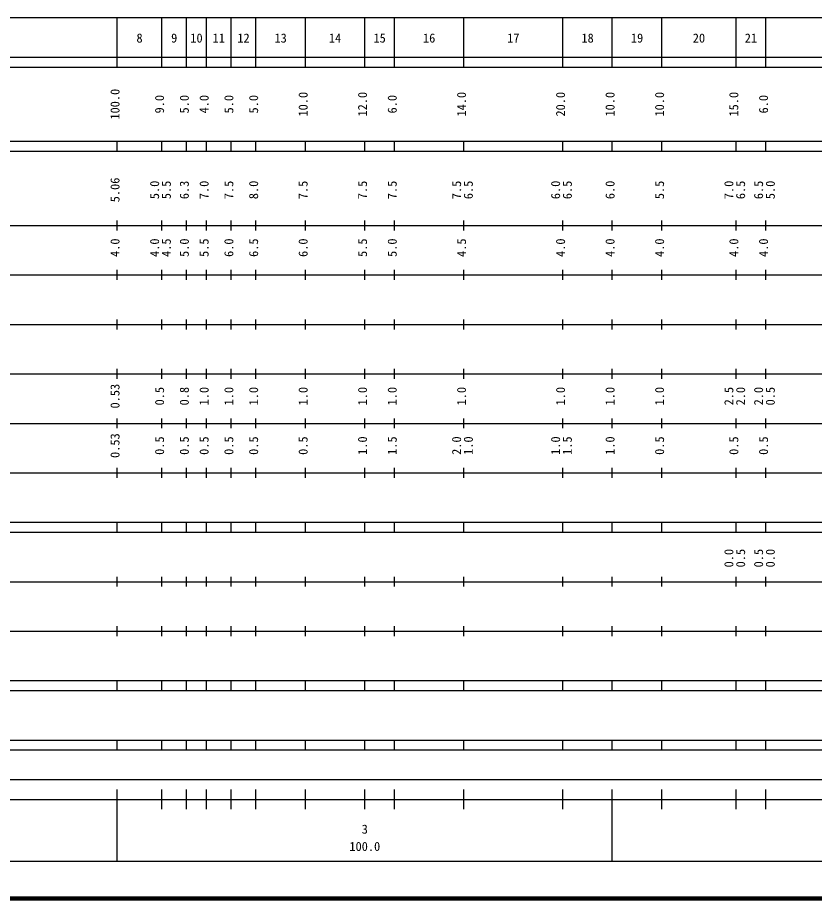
# Model space of a CAD drawing. Units: millimetres on the paper, enlarged 1000 times. Extents: x 40000 to 680000, y 20000 to 380000.
# Drawn here: x 247872 to 408815, y 20000 to 198000 of the extents above; entities that cross this region are included whole.
import ezdxf
from ezdxf.enums import TextEntityAlignment as Align

# ---------------------------------------------------------------- set-up
doc = ezdxf.new("R2010")
doc.units = ezdxf.units.MM
doc.header["$LTSCALE"] = 1000
doc.layers.add('M-TTL', color=2, linetype='Continuous', lineweight=140)
doc.layers.add('M-TTL-BAND', color=7, linetype='Continuous', lineweight=25)
doc.styles.add('ＭＳ ゴシック', font='')
doc.styles.get('ＭＳ ゴシック').set_extended_font_data('MS Gothic')

msp = doc.modelspace()

# ---------------------------------------------------------------- linework, layer by layer
at = {"layer": 'M-TTL'}
msp.add_line((40000, 20000), (680000, 20000), dxfattribs=at)
at = {"layer": 'M-TTL-BAND'}
for p, q in [((68000, 198000), (579000, 198000)), ((268000, 188000), (268000, 198000)), ((277000, 188000), (277000, 198000)), ((282000, 188000), (282000, 198000)), ((286000, 188000), (286000, 198000)), ((291000, 188000), (291000, 198000)), ((296000, 188000), (296000, 198000)), ((306000, 188000), (306000, 198000)), ((318000, 188000), (318000, 198000)), ((324000, 188000), (324000, 198000)), ((338000, 188000), (338000, 198000)), ((358000, 188000), (358000, 198000)), ((368000, 188000), (368000, 198000)), ((378000, 188000), (378000, 198000)), ((393000, 188000), (393000, 198000)), ((399000, 188000), (399000, 198000)), ((40000, 190000), (579000, 190000)), ((40000, 188000), (579000, 188000)), ((40000, 173000), (579000, 173000)), ((268000, 171000), (268000, 173000)), ((277000, 171000), (277000, 173000)), ((282000, 171000), (282000, 173000)), ((286000, 171000), (286000, 173000)), ((291000, 171000), (291000, 173000)), ((296000, 171000), (296000, 173000)), ((306000, 171000), (306000, 173000)), ((318000, 171000), (318000, 173000)), ((324000, 171000), (324000, 173000)), ((338000, 171000), (338000, 173000)), ((358000, 171000), (358000, 173000)), ((368000, 171000), (368000, 173000)), ((378000, 171000), (378000, 173000)), ((393000, 171000), (393000, 173000)), ((399000, 171000), (399000, 173000)), ((40000, 171000), (579000, 171000)), ((268000, 155000), (268000, 157000)), ((277000, 155000), (277000, 157000)), ((282000, 155000), (282000, 157000)), ((286000, 155000), (286000, 157000)), ((291000, 155000), (291000, 157000)), ((296000, 155000), (296000, 157000)), ((306000, 155000), (306000, 157000)), ((318000, 155000), (318000, 157000)), ((324000, 155000), (324000, 157000)), ((338000, 155000), (338000, 157000)), ((358000, 155000), (358000, 157000)), ((368000, 155000), (368000, 157000)), ((378000, 155000), (378000, 157000)), ((393000, 155000), (393000, 157000)), ((399000, 155000), (399000, 157000)), ((40000, 156000), (579000, 156000)), ((46000, 146000), (579000, 146000)), ((268000, 145000), (268000, 147000)), ((277000, 145000), (277000, 147000)), ((282000, 145000), (282000, 147000)), ((286000, 145000), (286000, 147000)), ((291000, 145000), (291000, 147000)), ((296000, 145000), (296000, 147000)), ((306000, 145000), (306000, 147000)), ((318000, 145000), (318000, 147000)), ((324000, 145000), (324000, 147000)), ((338000, 145000), (338000, 147000)), ((358000, 145000), (358000, 147000)), ((368000, 145000), (368000, 147000)), ((378000, 145000), (378000, 147000)), ((393000, 145000), (393000, 147000)), ((399000, 145000), (399000, 147000)), ((52000, 136000), (579000, 136000)), ((268000, 135000), (268000, 137000)), ((277000, 135000), (277000, 137000)), ((282000, 135000), (282000, 137000)), ((286000, 135000), (286000, 137000)), ((291000, 135000), (291000, 137000)), ((296000, 135000), (296000, 137000)), ((306000, 135000), (306000, 137000)), ((318000, 135000), (318000, 137000)), ((324000, 135000), (324000, 137000)), ((338000, 135000), (338000, 137000)), ((358000, 135000), (358000, 137000)), ((368000, 135000), (368000, 137000)), ((378000, 135000), (378000, 137000)), ((393000, 135000), (393000, 137000)), ((399000, 135000), (399000, 137000)), ((268000, 125000), (268000, 127000)), ((277000, 125000), (277000, 127000)), ((282000, 125000), (282000, 127000)), ((286000, 125000), (286000, 127000)), ((291000, 125000), (291000, 127000)), ((296000, 125000), (296000, 127000)), ((306000, 125000), (306000, 127000)), ((318000, 125000), (318000, 127000)), ((324000, 125000), (324000, 127000)), ((338000, 125000), (338000, 127000)), ((358000, 125000), (358000, 127000)), ((368000, 125000), (368000, 127000)), ((378000, 125000), (378000, 127000)), ((393000, 125000), (393000, 127000)), ((399000, 125000), (399000, 127000)), ((46000, 126000), (579000, 126000)), ((52000, 116000), (579000, 116000)), ((268000, 115000), (268000, 117000)), ((277000, 115000), (277000, 117000)), ((282000, 115000), (282000, 117000)), ((286000, 115000), (286000, 117000)), ((291000, 115000), (291000, 117000)), ((296000, 115000), (296000, 117000)), ((306000, 115000), (306000, 117000)), ((318000, 115000), (318000, 117000)), ((324000, 115000), (324000, 117000)), ((338000, 115000), (338000, 117000)), ((358000, 115000), (358000, 117000)), ((368000, 115000), (368000, 117000)), ((378000, 115000), (378000, 117000)), ((393000, 115000), (393000, 117000)), ((399000, 115000), (399000, 117000)), ((268000, 105000), (268000, 107000)), ((277000, 105000), (277000, 107000)), ((282000, 105000), (282000, 107000)), ((286000, 105000), (286000, 107000)), ((291000, 105000), (291000, 107000)), ((296000, 105000), (296000, 107000)), ((306000, 105000), (306000, 107000)), ((318000, 105000), (318000, 107000)), ((324000, 105000), (324000, 107000)), ((338000, 105000), (338000, 107000)), ((358000, 105000), (358000, 107000)), ((368000, 105000), (368000, 107000)), ((378000, 105000), (378000, 107000)), ((393000, 105000), (393000, 107000)), ((399000, 105000), (399000, 107000)), ((46000, 106000), (579000, 106000)), ((40000, 96000), (579000, 96000)), ((268000, 94000), (268000, 96000)), ((277000, 94000), (277000, 96000)), ((282000, 94000), (282000, 96000)), ((286000, 94000), (286000, 96000)), ((291000, 94000), (291000, 96000)), ((296000, 94000), (296000, 96000)), ((306000, 94000), (306000, 96000)), ((318000, 94000), (318000, 96000)), ((324000, 94000), (324000, 96000)), ((338000, 94000), (338000, 96000)), ((358000, 94000), (358000, 96000)), ((368000, 94000), (368000, 96000)), ((378000, 94000), (378000, 96000)), ((393000, 94000), (393000, 96000)), ((399000, 94000), (399000, 96000)), ((40000, 94000), (579000, 94000)), ((49000, 84000), (579000, 84000)), ((268000, 83000), (268000, 85000)), ((277000, 83000), (277000, 85000)), ((282000, 83000), (282000, 85000)), ((286000, 83000), (286000, 85000)), ((291000, 83000), (291000, 85000)), ((296000, 83000), (296000, 85000)), ((306000, 83000), (306000, 85000)), ((318000, 83000), (318000, 85000)), ((324000, 83000), (324000, 85000)), ((338000, 83000), (338000, 85000)), ((358000, 83000), (358000, 85000)), ((368000, 83000), (368000, 85000)), ((378000, 83000), (378000, 85000)), ((393000, 83000), (393000, 85000)), ((399000, 83000), (399000, 85000)), ((268000, 73000), (268000, 75000)), ((277000, 73000), (277000, 75000)), ((282000, 73000), (282000, 75000)), ((286000, 73000), (286000, 75000)), ((291000, 73000), (291000, 75000)), ((296000, 73000), (296000, 75000)), ((306000, 73000), (306000, 75000)), ((318000, 73000), (318000, 75000)), ((324000, 73000), (324000, 75000)), ((338000, 73000), (338000, 75000)), ((358000, 73000), (358000, 75000)), ((368000, 73000), (368000, 75000)), ((378000, 73000), (378000, 75000)), ((393000, 73000), (393000, 75000)), ((399000, 73000), (399000, 75000)), ((40000, 74000), (579000, 74000)), ((40000, 64000), (579000, 64000)), ((268000, 62000), (268000, 64000)), ((277000, 62000), (277000, 64000)), ((282000, 62000), (282000, 64000)), ((286000, 62000), (286000, 64000)), ((291000, 62000), (291000, 64000)), ((296000, 62000), (296000, 64000)), ((306000, 62000), (306000, 64000)), ((318000, 62000), (318000, 64000)), ((324000, 62000), (324000, 64000)), ((338000, 62000), (338000, 64000)), ((358000, 62000), (358000, 64000)), ((368000, 62000), (368000, 64000)), ((378000, 62000), (378000, 64000)), ((393000, 62000), (393000, 64000)), ((399000, 62000), (399000, 64000)), ((40000, 62000), (579000, 62000)), ((40000, 52000), (579000, 52000)), ((268000, 50000), (268000, 52000)), ((277000, 50000), (277000, 52000)), ((282000, 50000), (282000, 52000)), ((286000, 50000), (286000, 52000)), ((291000, 50000), (291000, 52000)), ((296000, 50000), (296000, 52000)), ((306000, 50000), (306000, 52000)), ((318000, 50000), (318000, 52000)), ((324000, 50000), (324000, 52000)), ((338000, 50000), (338000, 52000)), ((358000, 50000), (358000, 52000)), ((368000, 50000), (368000, 52000)), ((378000, 50000), (378000, 52000)), ((393000, 50000), (393000, 52000)), ((399000, 50000), (399000, 52000)), ((40000, 50000), (579000, 50000)), ((71000, 44000), (565000, 44000)), ((268000, 27500), (268000, 42000)), ((277000, 38000), (277000, 42000)), ((282000, 38000), (282000, 42000)), ((286000, 38000), (286000, 42000)), ((291000, 38000), (291000, 42000)), ((296000, 38000), (296000, 42000)), ((306000, 38000), (306000, 42000)), ((318000, 38000), (318000, 42000)), ((324000, 38000), (324000, 42000)), ((338000, 38000), (338000, 42000)), ((358000, 38000), (358000, 42000)), ((368000, 27500), (368000, 42000)), ((378000, 38000), (378000, 42000)), ((393000, 38000), (393000, 42000)), ((399000, 38000), (399000, 42000)), ((40000, 40000), (579000, 40000)), ((68000, 27500), (579000, 27500))]:
    msp.add_line(p, q, dxfattribs=at)

# ---------------------------------------------------------------- texts
at = {"layer": 'M-TTL-BAND', "style": 'ＭＳ ゴシック'}
for s, p in [('8', (272500, 192405)), ('9', (279500, 192405)), ('10', (284000, 192405)), ('11', (288500, 192405)), ('12', (293500, 192405)), ('13', (301000, 192405)), ('14', (312000, 192405)), ('15', (321000, 192405)), ('16', (331000, 192405)), ('17', (348000, 192405)), ('18', (363000, 192405)), ('19', (373000, 192405)), ('20', (385500, 192405)), ('21', (396000, 192405)), ('3', (318000, 32523)), ('100.0', (318000, 29033))]:
    msp.add_text(s, height=1833, dxfattribs=at).set_placement(p, align=Align.BOTTOM_CENTER)
for s, p in [('100.0', (269000, 180500)), ('9.0', (278000, 180500)), ('5.0', (283000, 180500)), ('4.0', (287000, 180500)), ('5.0', (292000, 180500)), ('5.0', (297000, 180500)), ('10.0', (307000, 180500)), ('12.0', (319000, 180500)), ('6.0', (325000, 180500)), ('14.0', (339000, 180500)), ('20.0', (359000, 180500)), ('10.0', (369000, 180500)), ('10.0', (379000, 180500)), ('15.0', (394000, 180500)), ('6.0', (400000, 180500)), ('5.06', (269000, 163174)), ('5.0', (277000, 163174)), ('5.5', (279370, 163174)), ('6.3', (283000, 163174)), ('7.0', (287000, 163174)), ('7.5', (292000, 163174)), ('8.0', (297000, 163174)), ('7.5', (307000, 163174)), ('7.5', (319000, 163174)), ('7.5', (325000, 163174)), ('7.5', (338000, 163174)), ('6.5', (340370, 163174)), ('6.0', (358000, 163174)), ('6.5', (360370, 163174)), ('6.0', (369000, 163174)), ('5.5', (379000, 163174)), ('7.0', (393000, 163174)), ('6.5', (395370, 163174)), ('6.5', (399000, 163174)), ('5.0', (401370, 163174)), ('4.0', (269000, 151500)), ('4.0', (277000, 151500)), ('4.5', (279370, 151500)), ('5.0', (283000, 151500)), ('5.5', (287000, 151500)), ('6.0', (292000, 151500)), ('6.5', (297000, 151500)), ('6.0', (307000, 151500)), ('5.5', (319000, 151500)), ('5.0', (325000, 151500)), ('4.5', (339000, 151500)), ('4.0', (359000, 151500)), ('4.0', (369000, 151500)), ('4.0', (379000, 151500)), ('4.0', (394000, 151500)), ('4.0', (400000, 151500)), ('0.53', (269000, 121500)), ('0.5', (278000, 121500)), ('0.8', (283000, 121500)), ('1.0', (287000, 121500)), ('1.0', (292000, 121500)), ('1.0', (297000, 121500)), ('1.0', (307000, 121500)), ('1.0', (319000, 121500)), ('1.0', (325000, 121500)), ('1.0', (339000, 121500)), ('1.0', (359000, 121500)), ('1.0', (369000, 121500)), ('1.0', (379000, 121500)), ('2.5', (393000, 121500)), ('2.0', (395370, 121500)), ('2.0', (399000, 121500)), ('0.5', (401370, 121500)), ('0.53', (269000, 111500)), ('0.5', (278000, 111500)), ('0.5', (283000, 111500)), ('0.5', (287000, 111500)), ('0.5', (292000, 111500)), ('0.5', (297000, 111500)), ('0.5', (307000, 111500)), ('1.0', (319000, 111500)), ('1.5', (325000, 111500)), ('2.0', (338000, 111500)), ('1.0', (340370, 111500)), ('1.0', (358000, 111500)), ('1.5', (360370, 111500)), ('1.0', (369000, 111500)), ('0.5', (379000, 111500)), ('0.5', (394000, 111500)), ('0.5', (400000, 111500)), ('0.0', (393000, 88764)), ('0.5', (395370, 88764)), ('0.5', (399000, 88764)), ('0.0', (401370, 88764))]:
    msp.add_text(s, height=1833, rotation=90, dxfattribs=at).set_placement(p, align=Align.BOTTOM_CENTER)

doc.saveas('drawing.dxf')
